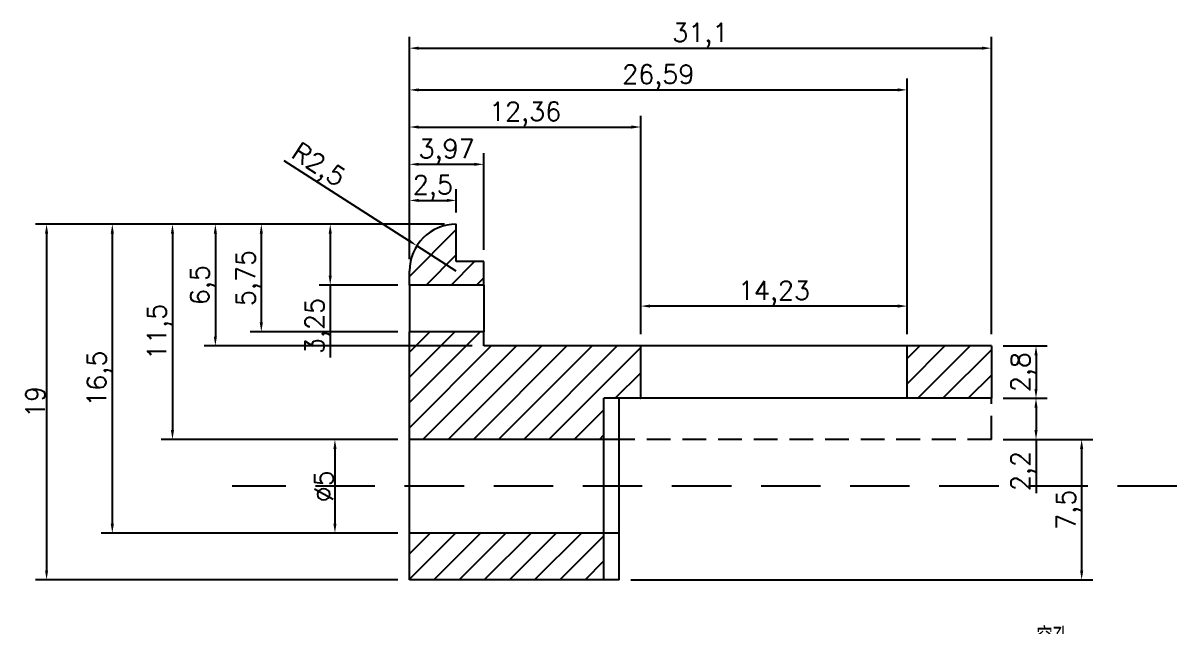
# Model space of a CAD drawing. Header units: millimetres. Extents: x 6817 to 15937, y -5221 to -164.
# Drawn here: x 9699.8 to 9761.5, y -572.9 to -540.7 of the extents above; entities that cross this region are included whole.
import ezdxf
from ezdxf import colors
from ezdxf.entities.mleader import LeaderData, LeaderLine
from ezdxf.math import Vec2, Vec3

# ---------------------------------------------------------------- set-up
doc = ezdxf.new("R2010")
doc.units = ezdxf.units.MM
doc.linetypes.add('HIDDEN', pattern=[9.525, 6.35, -3.175])
doc.layers.add('图层2', color=108, linetype='Continuous')
doc.styles.get("Standard").update_dxf_attribs({"font": 'txt', "bigfont": 'gbcbig.shx'})
doc.dimstyles.new('ISO-25', dxfattribs={"dimtxt": 1, "dimasz": 0.5, "dimexe": 0.6, "dimexo": 0.625, "dimgap": 0.1, "dimtad": 1, "dimtxsty": 'Standard', "dimcen": 2.5, "dimadec": 0, "dimazin": 0, "dimtfac": 1, "dimtmove": 0, "dimatfit": 3, "dimfxl": 0, "dimarcsym": 0})

# ---------------------------------------------------------------- blocks, each defined once
blk = doc.blocks.new('*D1143')
at = {"layer": 'Defpoints', "color": 0, "linetype": 'ByBlock', "transparency": 16777216}
for p in [(9720.86, -552.565), (9722.964, -553.914)]:
    blk.add_point(p, dxfattribs=at)
at = {"layer": '图层2', "color": 0, "linetype": 'ByBlock', "lineweight": -2, "transparency": 16777216}
for p, q in [((9713.755, -548.013), (9720.439, -552.296)), ((9722.964, -553.914), (9720.86, -552.565))]:
    blk.add_line(p, q, dxfattribs=at)
at = {"layer": '图层2', "color": 0, "linetype": 'ByBlock', "transparency": 16777216}
blk.add_solid([(9720.484, -552.226), (9720.394, -552.366), (9720.86, -552.565)], dxfattribs=at)
at = {"layer": '图层2', "color": 0, "linetype": 'ByBlock', "transparency": 16777216, "insert": (9715.541, -548.346), "char_height": 1, "attachment_point": 5, "rotation": 327.34947}
blk.add_mtext('R2,5', dxfattribs=at)
blk = doc.blocks.new('*D1144')
at = {"layer": 'Defpoints', "color": 0, "linetype": 'ByBlock', "transparency": 16777216}
for p in [(9722.964, -550.143), (9722.964, -551.414), (9720.464, -553.914)]:
    blk.add_point(p, dxfattribs=at)
at = {"layer": '图层2', "color": 0, "linetype": 'ByBlock', "lineweight": -2, "transparency": 16777216}
for p, q in [((9720.464, -553.289), (9720.464, -549.543)), ((9722.964, -550.789), (9722.964, -549.543)), ((9720.964, -550.143), (9722.464, -550.143))]:
    blk.add_line(p, q, dxfattribs=at)
at = {"layer": '图层2', "color": 0, "linetype": 'ByBlock', "transparency": 16777216}
for points in [[(9720.964, -550.06), (9720.964, -550.227), (9720.464, -550.143)], [(9722.464, -550.06), (9722.464, -550.227), (9722.964, -550.143)]]:
    blk.add_solid(points, dxfattribs=at)
at = {"layer": '图层2', "color": 0, "linetype": 'ByBlock', "transparency": 16777216, "insert": (9721.714, -549.46), "char_height": 1, "attachment_point": 5}
blk.add_mtext('2,5', dxfattribs=at)
blk = doc.blocks.new('*D1145')
at = {"layer": 'Defpoints', "color": 0, "linetype": 'ByBlock', "transparency": 16777216}
for p in [(9724.431, -548.215), (9720.464, -552.774), (9724.431, -553.414)]:
    blk.add_point(p, dxfattribs=at)
at = {"layer": '图层2', "color": 0, "linetype": 'ByBlock', "lineweight": -2, "transparency": 16777216}
for p, q in [((9720.464, -552.149), (9720.464, -547.615)), ((9724.431, -552.789), (9724.431, -547.615)), ((9720.964, -548.215), (9723.931, -548.215))]:
    blk.add_line(p, q, dxfattribs=at)
at = {"layer": '图层2', "color": 0, "linetype": 'ByBlock', "transparency": 16777216}
for points in [[(9720.964, -548.132), (9720.964, -548.298), (9720.464, -548.215)], [(9723.931, -548.132), (9723.931, -548.298), (9724.431, -548.215)]]:
    blk.add_solid(points, dxfattribs=at)
at = {"layer": '图层2', "color": 0, "linetype": 'ByBlock', "transparency": 16777216, "insert": (9722.448, -547.532), "char_height": 1, "attachment_point": 5}
blk.add_mtext('3,97', dxfattribs=at)
blk = doc.blocks.new('*D1146')
at = {"layer": 'Defpoints', "color": 0, "linetype": 'ByBlock', "transparency": 16777216}
for p in [(9732.826, -546.224), (9720.464, -553.914), (9732.826, -557.914)]:
    blk.add_point(p, dxfattribs=at)
at = {"layer": '图层2', "color": 0, "linetype": 'ByBlock', "lineweight": -2, "transparency": 16777216}
for p, q in [((9720.464, -553.289), (9720.464, -545.624)), ((9732.826, -557.289), (9732.826, -545.624)), ((9720.964, -546.224), (9732.326, -546.224))]:
    blk.add_line(p, q, dxfattribs=at)
at = {"layer": '图层2', "color": 0, "linetype": 'ByBlock', "transparency": 16777216}
for points in [[(9720.964, -546.141), (9720.964, -546.308), (9720.464, -546.224)], [(9732.326, -546.141), (9732.326, -546.308), (9732.826, -546.224)]]:
    blk.add_solid(points, dxfattribs=at)
at = {"layer": '图层2', "color": 0, "linetype": 'ByBlock', "transparency": 16777216, "insert": (9726.645, -545.541), "char_height": 1, "attachment_point": 5}
blk.add_mtext('12,36', dxfattribs=at)
blk = doc.blocks.new('*D1147')
at = {"layer": 'Defpoints', "color": 0, "linetype": 'ByBlock', "transparency": 16777216}
for p in [(9747.059, -544.24), (9720.464, -553.289), (9747.059, -557.914)]:
    blk.add_point(p, dxfattribs=at)
at = {"layer": '图层2', "color": 0, "linetype": 'ByBlock', "lineweight": -2, "transparency": 16777216}
for p, q in [((9720.464, -552.664), (9720.464, -543.64)), ((9747.059, -557.289), (9747.059, -543.64)), ((9720.964, -544.24), (9746.559, -544.24))]:
    blk.add_line(p, q, dxfattribs=at)
at = {"layer": '图层2', "color": 0, "linetype": 'ByBlock', "transparency": 16777216}
for points in [[(9720.964, -544.157), (9720.964, -544.323), (9720.464, -544.24)], [(9746.559, -544.157), (9746.559, -544.323), (9747.059, -544.24)]]:
    blk.add_solid(points, dxfattribs=at)
at = {"layer": '图层2', "color": 0, "linetype": 'ByBlock', "transparency": 16777216, "insert": (9733.762, -543.557), "char_height": 1, "attachment_point": 5}
blk.add_mtext('26,59', dxfattribs=at)
blk = doc.blocks.new('*D1148')
at = {"layer": 'Defpoints', "color": 0, "linetype": 'ByBlock', "transparency": 16777216}
for p in [(9751.563, -542.011), (9720.464, -551.416), (9751.563, -557.914)]:
    blk.add_point(p, dxfattribs=at)
at = {"layer": '图层2', "color": 0, "linetype": 'ByBlock', "lineweight": -2, "transparency": 16777216}
for p, q in [((9720.464, -550.791), (9720.464, -541.411)), ((9751.563, -557.289), (9751.563, -541.411)), ((9720.964, -542.011), (9751.063, -542.011))]:
    blk.add_line(p, q, dxfattribs=at)
at = {"layer": '图层2', "color": 0, "linetype": 'ByBlock', "transparency": 16777216}
for points in [[(9720.964, -541.928), (9720.964, -542.095), (9720.464, -542.011)], [(9751.063, -541.928), (9751.063, -542.095), (9751.563, -542.011)]]:
    blk.add_solid(points, dxfattribs=at)
at = {"layer": '图层2', "color": 0, "linetype": 'ByBlock', "transparency": 16777216, "insert": (9736.014, -541.328), "char_height": 1, "attachment_point": 5}
blk.add_mtext('31,1', dxfattribs=at)
blk = doc.blocks.new('*D707')
at = {"layer": 'Defpoints', "color": 0, "linetype": 'ByBlock', "transparency": 16777216}
for p in [(9732.826, -555.787), (9732.826, -557.914), (9747.059, -557.914)]:
    blk.add_point(p, dxfattribs=at)
at = {"layer": '图层2', "color": 0, "linetype": 'ByBlock', "lineweight": -2, "transparency": 16777216}
for p, q in [((9732.826, -557.289), (9732.826, -555.187)), ((9747.059, -557.289), (9747.059, -555.187)), ((9746.559, -555.787), (9733.326, -555.787))]:
    blk.add_line(p, q, dxfattribs=at)
at = {"layer": '图层2', "color": 0, "linetype": 'ByBlock', "transparency": 16777216}
for points in [[(9733.326, -555.703), (9733.326, -555.87), (9732.826, -555.787)], [(9746.559, -555.703), (9746.559, -555.87), (9747.059, -555.787)]]:
    blk.add_solid(points, dxfattribs=at)
at = {"layer": '图层2', "color": 0, "linetype": 'ByBlock', "transparency": 16777216, "insert": (9739.943, -555.103), "char_height": 1, "attachment_point": 5}
blk.add_mtext('14,23', dxfattribs=at)
blk = doc.blocks.new('*D1149')
at = {"layer": 'Defpoints', "color": 0, "linetype": 'ByBlock', "transparency": 16777216}
for p in [(9722.964, -551.414), (9716.23, -554.664), (9720.464, -554.664)]:
    blk.add_point(p, dxfattribs=at)
at = {"layer": '图层2', "color": 0, "linetype": 'ByBlock', "lineweight": -2, "transparency": 16777216}
for p, q in [((9722.339, -551.414), (9715.63, -551.414)), ((9716.23, -551.914), (9716.23, -554.164)), ((9719.839, -554.664), (9715.63, -554.664)), ((9716.23, -554.664), (9716.23, -558.531))]:
    blk.add_line(p, q, dxfattribs=at)
at = {"layer": '图层2', "color": 0, "linetype": 'ByBlock', "transparency": 16777216}
for points in [[(9716.147, -551.914), (9716.313, -551.914), (9716.23, -551.414)], [(9716.147, -554.164), (9716.313, -554.164), (9716.23, -554.664)]]:
    blk.add_solid(points, dxfattribs=at)
at = {"layer": '图层2', "color": 0, "linetype": 'ByBlock', "transparency": 16777216, "insert": (9715.547, -556.848), "char_height": 1, "attachment_point": 5, "rotation": 90}
blk.add_mtext('3,25', dxfattribs=at)
blk = doc.blocks.new('*D1150')
at = {"layer": 'Defpoints', "color": 0, "linetype": 'ByBlock', "transparency": 16777216}
for p in [(9722.964, -551.414), (9712.546, -557.164), (9720.464, -557.164)]:
    blk.add_point(p, dxfattribs=at)
at = {"layer": '图层2', "color": 0, "linetype": 'ByBlock', "lineweight": -2, "transparency": 16777216}
for p, q in [((9722.339, -551.414), (9711.946, -551.414)), ((9712.546, -551.914), (9712.546, -556.664)), ((9719.839, -557.164), (9711.946, -557.164))]:
    blk.add_line(p, q, dxfattribs=at)
at = {"layer": '图层2', "color": 0, "linetype": 'ByBlock', "transparency": 16777216}
for points in [[(9712.463, -551.914), (9712.629, -551.914), (9712.546, -551.414)], [(9712.463, -556.664), (9712.629, -556.664), (9712.546, -557.164)]]:
    blk.add_solid(points, dxfattribs=at)
at = {"layer": '图层2', "color": 0, "linetype": 'ByBlock', "transparency": 16777216, "insert": (9711.863, -554.289), "char_height": 1, "attachment_point": 5, "rotation": 90}
blk.add_mtext('5,75', dxfattribs=at)
blk = doc.blocks.new('*D1151')
at = {"layer": 'Defpoints', "color": 0, "linetype": 'ByBlock', "transparency": 16777216}
for p in [(9722.964, -551.414), (9710.09, -557.914), (9724.431, -557.914)]:
    blk.add_point(p, dxfattribs=at)
at = {"layer": '图层2', "color": 0, "linetype": 'ByBlock', "lineweight": -2, "transparency": 16777216}
for p, q in [((9722.339, -551.414), (9709.49, -551.414)), ((9710.09, -551.914), (9710.09, -557.414)), ((9723.806, -557.914), (9709.49, -557.914))]:
    blk.add_line(p, q, dxfattribs=at)
at = {"layer": '图层2', "color": 0, "linetype": 'ByBlock', "transparency": 16777216}
for points in [[(9710.007, -551.914), (9710.173, -551.914), (9710.09, -551.414)], [(9710.007, -557.414), (9710.173, -557.414), (9710.09, -557.914)]]:
    blk.add_solid(points, dxfattribs=at)
at = {"layer": '图层2', "color": 0, "linetype": 'ByBlock', "transparency": 16777216, "insert": (9709.407, -554.664), "char_height": 1, "attachment_point": 5, "rotation": 90}
blk.add_mtext('6,5', dxfattribs=at)
blk = doc.blocks.new('*D1152')
at = {"layer": 'Defpoints', "color": 0, "linetype": 'ByBlock', "transparency": 16777216}
for p in [(9722.964, -551.414), (9707.798, -562.914), (9720.464, -562.914)]:
    blk.add_point(p, dxfattribs=at)
at = {"layer": '图层2', "color": 0, "linetype": 'ByBlock', "lineweight": -2, "transparency": 16777216}
for p, q in [((9722.339, -551.414), (9707.198, -551.414)), ((9707.798, -551.914), (9707.798, -562.414)), ((9719.839, -562.914), (9707.198, -562.914))]:
    blk.add_line(p, q, dxfattribs=at)
at = {"layer": '图层2', "color": 0, "linetype": 'ByBlock', "transparency": 16777216}
for points in [[(9707.715, -551.914), (9707.881, -551.914), (9707.798, -551.414)], [(9707.715, -562.414), (9707.881, -562.414), (9707.798, -562.914)]]:
    blk.add_solid(points, dxfattribs=at)
at = {"layer": '图层2', "color": 0, "linetype": 'ByBlock', "transparency": 16777216, "insert": (9707.115, -557.164), "char_height": 1, "attachment_point": 5, "rotation": 90}
blk.add_mtext('11,5', dxfattribs=at)
blk = doc.blocks.new('*D1153')
at = {"layer": 'Defpoints', "color": 0, "linetype": 'ByBlock', "transparency": 16777216}
for p in [(9722.964, -551.414), (9704.583, -567.914), (9720.464, -567.914)]:
    blk.add_point(p, dxfattribs=at)
at = {"layer": '图层2', "color": 0, "linetype": 'ByBlock', "lineweight": -2, "transparency": 16777216}
for p, q in [((9722.339, -551.414), (9703.983, -551.414)), ((9704.583, -551.914), (9704.583, -567.414)), ((9719.839, -567.914), (9703.983, -567.914))]:
    blk.add_line(p, q, dxfattribs=at)
at = {"layer": '图层2', "color": 0, "linetype": 'ByBlock', "transparency": 16777216}
for points in [[(9704.5, -551.914), (9704.667, -551.914), (9704.583, -551.414)], [(9704.5, -567.414), (9704.667, -567.414), (9704.583, -567.914)]]:
    blk.add_solid(points, dxfattribs=at)
at = {"layer": '图层2', "color": 0, "linetype": 'ByBlock', "transparency": 16777216, "insert": (9703.9, -559.664), "char_height": 1, "attachment_point": 5, "rotation": 90}
blk.add_mtext('16,5', dxfattribs=at)
blk = doc.blocks.new('*D1154')
at = {"layer": 'Defpoints', "color": 0, "linetype": 'ByBlock', "transparency": 16777216}
for p in [(9722.964, -551.414), (9701.07, -570.414), (9720.464, -570.414)]:
    blk.add_point(p, dxfattribs=at)
at = {"layer": '图层2', "color": 0, "linetype": 'ByBlock', "lineweight": -2, "transparency": 16777216}
for p, q in [((9722.339, -551.414), (9700.47, -551.414)), ((9701.07, -551.914), (9701.07, -569.914)), ((9719.839, -570.414), (9700.47, -570.414))]:
    blk.add_line(p, q, dxfattribs=at)
at = {"layer": '图层2', "color": 0, "linetype": 'ByBlock', "transparency": 16777216}
for points in [[(9700.987, -551.914), (9701.154, -551.914), (9701.07, -551.414)], [(9700.987, -569.914), (9701.154, -569.914), (9701.07, -570.414)]]:
    blk.add_solid(points, dxfattribs=at)
at = {"layer": '图层2', "color": 0, "linetype": 'ByBlock', "transparency": 16777216, "insert": (9700.47, -560.914), "char_height": 1, "attachment_point": 5, "rotation": 90}
blk.add_mtext('19', dxfattribs=at)
blk = doc.blocks.new('*D708')
at = {"layer": 'Defpoints', "color": 0, "linetype": 'ByBlock', "transparency": 16777216}
for p in [(9720.464, -562.914), (9716.481, -567.914), (9720.464, -567.914)]:
    blk.add_point(p, dxfattribs=at)
at = {"layer": '图层2', "color": 0, "linetype": 'ByBlock', "lineweight": -2, "transparency": 16777216}
for p, q in [((9719.839, -562.914), (9715.881, -562.914)), ((9716.481, -563.414), (9716.481, -567.414)), ((9719.839, -567.914), (9715.881, -567.914))]:
    blk.add_line(p, q, dxfattribs=at)
at = {"layer": '图层2', "color": 0, "linetype": 'ByBlock', "transparency": 16777216}
for points in [[(9716.398, -563.414), (9716.565, -563.414), (9716.481, -562.914)], [(9716.398, -567.414), (9716.565, -567.414), (9716.481, -567.914)]]:
    blk.add_solid(points, dxfattribs=at)
at = {"layer": '图层2', "color": 0, "linetype": 'ByBlock', "transparency": 16777216, "insert": (9715.881, -565.414), "char_height": 1, "attachment_point": 5, "rotation": 90}
blk.add_mtext('%%C5', dxfattribs=at)
blk = doc.blocks.new('*D709')
at = {"layer": 'Defpoints', "color": 0, "linetype": 'ByBlock', "transparency": 16777216}
for p in [(9751.563, -557.914), (9751.563, -560.714), (9753.948, -560.714)]:
    blk.add_point(p, dxfattribs=at)
at = {"layer": '图层2', "color": 0, "linetype": 'ByBlock', "lineweight": -2, "transparency": 16777216}
for p, q in [((9752.188, -557.914), (9754.548, -557.914)), ((9753.948, -558.414), (9753.948, -560.214)), ((9752.188, -560.714), (9754.548, -560.714))]:
    blk.add_line(p, q, dxfattribs=at)
at = {"layer": '图层2', "color": 0, "linetype": 'ByBlock', "transparency": 16777216}
for points in [[(9753.865, -558.414), (9754.032, -558.414), (9753.948, -557.914)], [(9753.865, -560.214), (9754.032, -560.214), (9753.948, -560.714)]]:
    blk.add_solid(points, dxfattribs=at)
at = {"layer": '图层2', "color": 0, "linetype": 'ByBlock', "transparency": 16777216, "insert": (9753.265, -559.314), "char_height": 1, "attachment_point": 5, "rotation": 90}
blk.add_mtext('2,8', dxfattribs=at)
blk = doc.blocks.new('*D1155')
at = {"layer": 'Defpoints', "color": 0, "linetype": 'ByBlock', "transparency": 16777216}
for p in [(9751.563, -560.714), (9751.563, -562.914), (9753.948, -562.914)]:
    blk.add_point(p, dxfattribs=at)
at = {"layer": '图层2', "color": 0, "linetype": 'ByBlock', "lineweight": -2, "transparency": 16777216}
for p, q in [((9752.188, -560.714), (9754.548, -560.714)), ((9753.948, -561.214), (9753.948, -562.414)), ((9752.188, -562.914), (9754.548, -562.914)), ((9753.948, -562.914), (9753.948, -565.781))]:
    blk.add_line(p, q, dxfattribs=at)
at = {"layer": '图层2', "color": 0, "linetype": 'ByBlock', "transparency": 16777216}
for points in [[(9753.865, -561.214), (9754.032, -561.214), (9753.948, -560.714)], [(9753.865, -562.414), (9754.032, -562.414), (9753.948, -562.914)]]:
    blk.add_solid(points, dxfattribs=at)
at = {"layer": '图层2', "color": 0, "linetype": 'ByBlock', "transparency": 16777216, "insert": (9753.265, -564.598), "char_height": 1, "attachment_point": 5, "rotation": 90}
blk.add_mtext('2,2', dxfattribs=at)
blk = doc.blocks.new('*D1362')
at = {"layer": 'Defpoints', "color": 0, "linetype": 'ByBlock', "transparency": 16777216}
for p in [(9751.563, -562.914), (9731.676, -570.414), (9756.387, -570.414)]:
    blk.add_point(p, dxfattribs=at)
at = {"layer": '图层2', "color": 0, "linetype": 'ByBlock', "lineweight": -2, "transparency": 16777216}
for p, q in [((9752.188, -562.914), (9756.987, -562.914)), ((9756.387, -563.414), (9756.387, -569.914)), ((9732.301, -570.414), (9756.987, -570.414))]:
    blk.add_line(p, q, dxfattribs=at)
at = {"layer": '图层2', "color": 0, "linetype": 'ByBlock', "transparency": 16777216}
for points in [[(9756.304, -563.414), (9756.471, -563.414), (9756.387, -562.914)], [(9756.304, -569.914), (9756.471, -569.914), (9756.387, -570.414)]]:
    blk.add_solid(points, dxfattribs=at)
at = {"layer": '图层2', "color": 0, "linetype": 'ByBlock', "transparency": 16777216, "insert": (9755.704, -566.664), "char_height": 1, "attachment_point": 5, "rotation": 90}
blk.add_mtext('7,5', dxfattribs=at)

msp = doc.modelspace()

# ---------------------------------------------------------------- hatches: boundary and pattern name
at = {"layer": '图层2', "linetype": 'ByBlock'}
h = msp.add_hatch(dxfattribs=at)
h.set_pattern_fill('ANSI31', color=4, scale=0.3)
h.set_pattern_definition([(45, (7559.1182, -99.6011), (-0.6735192, 0.6735192), [])])
h.paths.add_polyline_path([(9747.059, -557.914), (9751.563, -557.914), (9751.563, -560.714), (9747.059, -560.714)])
h.paths.add_polyline_path([(9720.464, -557.164), (9724.431, -557.164), (9724.431, -557.914), (9732.826, -557.914), (9732.826, -560.714), (9730.859, -560.714), (9730.859, -562.914), (9720.464, -562.914)])
edge = h.paths.add_edge_path()
edge.add_line((9722.964, -551.414), (9722.964, -553.414))
edge.add_line((9722.964, -553.414), (9724.431, -553.414))
edge.add_line((9724.431, -553.414), (9724.431, -554.664))
edge.add_line((9724.431, -554.664), (9720.464, -554.664))
edge.add_line((9720.464, -554.664), (9720.464, -553.914))
edge.add_arc((9722.964, -553.914), 2.5, 450, 540, ccw=False)
h.paths.add_polyline_path([(9720.464, -567.914), (9730.859, -567.914), (9730.859, -570.414), (9720.464, -570.414)])

# ---------------------------------------------------------------- linework, layer by layer
at = {"layer": '图层2', "color": 2, "linetype": 'ByBlock'}
for p, q in [((9722.964, -553.414), (9722.964, -551.414)), ((9724.431, -553.414), (9722.964, -553.414)), ((9724.431, -554.664), (9724.431, -553.414)), ((9720.464, -554.664), (9720.464, -553.914)), ((9724.431, -554.664), (9720.464, -554.664)), ((9720.464, -554.664), (9720.464, -557.164)), ((9724.431, -554.664), (9724.431, -557.164)), ((9720.464, -570.414), (9720.464, -557.164)), ((9724.431, -557.164), (9720.464, -557.164)), ((9724.431, -557.914), (9724.431, -557.164)), ((9751.563, -557.914), (9724.431, -557.914)), ((9732.826, -560.714), (9732.826, -557.914)), ((9747.059, -560.714), (9747.059, -557.914)), ((9751.563, -557.914), (9751.563, -560.714)), ((9730.859, -570.414), (9730.859, -560.714)), ((9751.563, -560.714), (9730.859, -560.714)), ((9731.676, -570.414), (9731.676, -560.714)), ((9731.676, -570.414), (9720.464, -570.414))]:
    msp.add_line(p, q, dxfattribs=at)
at = {"layer": '图层2', "color": 1, "linetype": 'HIDDEN', "ltscale": 0.2}
for q in [(9751.563, -560.714), (9731.676, -562.914)]:
    msp.add_line((9751.563, -562.914), q, dxfattribs=at)
at = {"layer": '图层2', "color": 1, "linetype": 'ByBlock'}
for p, q in [((9731.676, -562.914), (9720.464, -562.914)), ((9731.676, -567.914), (9720.464, -567.914))]:
    msp.add_line(p, q, dxfattribs=at)
at = {"layer": '图层2', "color": 3, "linetype": 'HIDDEN', "ltscale": 0.5}
msp.add_line((9761.479, -565.414), (9710.985, -565.414), dxfattribs=at)
at = {"layer": '图层2', "color": 2, "linetype": 'ByBlock'}
msp.add_arc((9722.964, -553.914), 2.5, 90, 180, dxfattribs=at)

# ---------------------------------------------------------------- dimensions: what is measured, and where the dimension line sits
at = {"layer": '图层2', "color": 6, "linetype": 'ByBlock'}
for base, p1, p2, angle, picture, middle in [((9751.563, -542.011), (9720.464, -551.416), (9751.563, -557.914), 180, '*D1148', (9736.014, -541.328)), ((9747.0594, -544.2401), (9720.4645, -553.2892), (9747.0594, -557.9142), 180, '*D1147', (9733.762, -543.5568)), ((9732.826, -546.224), (9720.464, -553.914), (9732.826, -557.914), 180, '*D1146', (9726.645, -545.541)), ((9724.431, -548.215), (9720.464, -552.774), (9724.431, -553.414), 180, '*D1145', (9722.448, -547.532)), ((9722.964, -550.143), (9720.464, -553.914), (9722.964, -551.414), 180, '*D1144', (9721.714, -549.46)), ((9701.07, -570.414), (9722.964, -551.414), (9720.464, -570.414), 90, '*D1154', (9700.47, -560.914)), ((9704.583, -567.914), (9722.964, -551.414), (9720.464, -567.914), 90, '*D1153', (9703.9, -559.664)), ((9707.798, -562.914), (9722.964, -551.414), (9720.464, -562.914), 90, '*D1152', (9707.115, -557.164)), ((9710.09, -557.914), (9722.964, -551.414), (9724.431, -557.914), 90, '*D1151', (9709.407, -554.664)), ((9712.546, -557.164), (9722.964, -551.414), (9720.464, -557.164), 90, '*D1150', (9711.863, -554.289)), ((9716.23, -554.664), (9722.964, -551.414), (9720.464, -554.664), 90, '*D1149', (9715.547, -556.848)), ((9732.826, -555.787), (9747.059, -557.914), (9732.826, -557.914), 180, '*D707', (9739.943, -555.103)), ((9753.948, -560.714), (9751.563, -557.914), (9751.563, -560.714), 90, '*D709', (9753.265, -559.314)), ((9753.948, -562.914), (9751.563, -560.714), (9751.563, -562.914), 90, '*D1155', (9753.265, -564.598)), ((9756.387, -570.414), (9751.563, -562.914), (9731.676, -570.414), 90, '*D1362', (9755.704, -566.664))]:
    dim = msp.add_linear_dim(base=base, p1=p1, p2=p2, angle=angle, dimstyle='ISO-25', dxfattribs=at)
    dim.commit()
    dim.dimension.update_dxf_attribs({"geometry": picture, "text_midpoint": middle})
dim = msp.add_radius_dim(center=(9722.964, -553.914), mpoint=(9720.86, -552.565), dimstyle='ISO-25', dxfattribs=at)
dim.commit()
dim.dimension.update_dxf_attribs({"geometry": '*D1143', "text_midpoint": (9715.173, -548.921), "dimtype": 164})
dim = msp.add_linear_dim(base=(9716.481, -567.914), p1=(9720.464, -562.914), p2=(9720.464, -567.914), angle=90, text='%%C5', dimstyle='ISO-25', dxfattribs=at)
dim.commit()
dim.dimension.update_dxf_attribs({"geometry": '*D708', "text_midpoint": (9715.881, -565.414)})

# ---------------------------------------------------------------- leaders
ml = msp.add_multileader_mtext('Standard', dxfattribs=at)
ml.set_content('穿孔', color=6)
ml.set_leader_properties()
ml.build(insert=Vec2(0, 0))
ml.multileader.update_dxf_attribs({"text_right_attachment_type": 6, "dogleg_length": 0.36, "arrow_head_size": 0.5})
ctx = ml.context
ctx.base_point, ctx.char_height, ctx.arrow_head_size, ctx.plane_origin = Vec3(9751.972, -573.588), 1.2, 0.5, Vec3(9739.796, -587.744)
ctx.right_attachment = 6
notes = []
notes.append((ctx, [(0, (1, 1, 0), (9751.612, -573.588), (1, 0), 0.36, [(0, [(9739.796, -587.744), (9748.121, -573.588)], 0, [])])]))
ctx.mtext.insert, ctx.mtext.flow_direction = Vec3(9753.972, -572.948), 5
for ctx, leaders in notes:
    for number, flags, end, landing, length, lines in leaders:
        leader = LeaderData()
        leader.index, (leader.has_last_leader_line, leader.has_dogleg_vector, leader.attachment_direction) = number, flags
        leader.last_leader_point, leader.dogleg_vector, leader.dogleg_length = Vec3(end), Vec3(landing), length
        for number, points, colour, breaks in lines:
            line = LeaderLine()
            line.index, line.vertices, line.color, line.breaks = number, Vec3.list(points), colors.encode_raw_color(colour), breaks
            leader.lines.append(line)
        ctx.leaders.append(leader)

doc.saveas('drawing.dxf')
